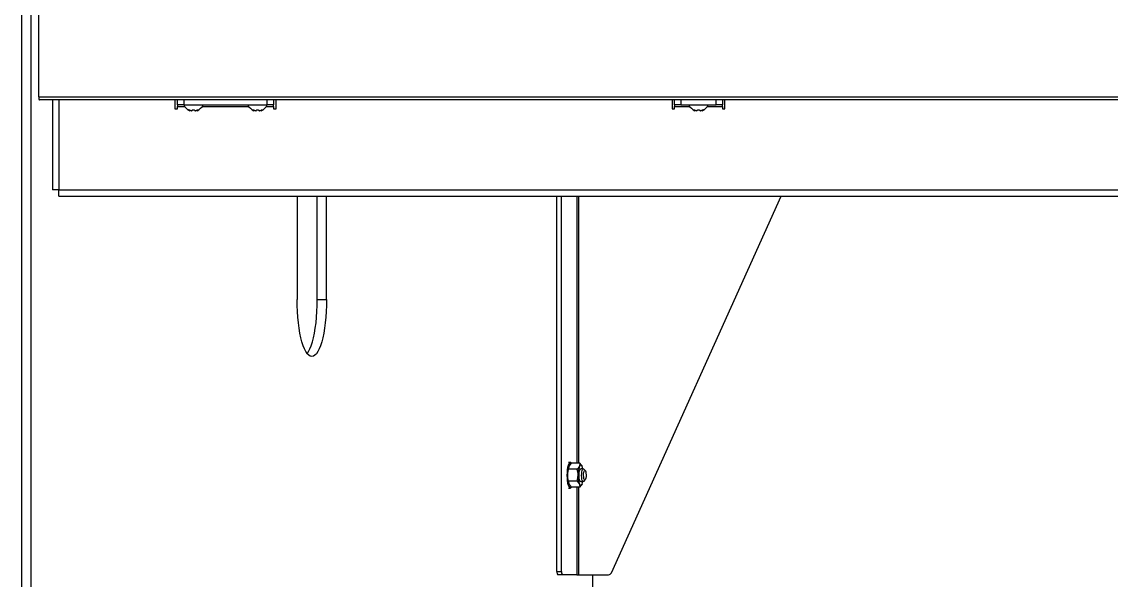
# Model space of a CAD drawing. Header units: millimetres. Extents: x 11758 to 17968, y 3782 to 8272.
# Drawn here: x 14891 to 15571, y 6735 to 7083 of the extents above; entities that cross this region are included whole.
import ezdxf

# ---------------------------------------------------------------- set-up
doc = ezdxf.new("R2010")
doc.units = ezdxf.units.MM
doc.header["$LTSCALE"] = 0.1

msp = doc.modelspace()

# ---------------------------------------------------------------- linework, layer by layer
for p, q in [((14891.16, 6715.25), (14891.16, 7104.25)), ((14896.96, 6715.25), (14896.96, 7104.25)), ((14901.71, 7036.25), (14901.71, 7102.25)), ((14901.71, 7036.25), (16198.71, 7036.25)), ((16198.18, 7034.25), (14902.25, 7034.25)), ((14910.27, 7034.25), (14910.27, 6978.25)), ((14914.27, 7034.25), (14914.27, 6978.25)), ((14986.71, 7034.25), (14986.71, 7028.75)), ((14988.21, 7031.25), (14988.21, 7034.25)), ((14992.21, 7034.25), (14992.21, 7031.25)), ((15044.21, 7031.25), (15044.21, 7034.25)), ((15048.21, 7034.25), (15048.21, 7031.25)), ((15049.71, 7028.75), (15049.71, 7034.25)), ((15296.71, 7034.25), (15296.71, 7028.75)), ((15298.21, 7031.25), (15298.21, 7034.25)), ((15302.21, 7034.25), (15302.21, 7031.25)), ((15324.21, 7031.25), (15324.21, 7034.25)), ((15328.21, 7034.25), (15328.21, 7031.25)), ((15329.71, 7028.75), (15329.71, 7034.25)), ((14986.71, 7028.75), (14988.21, 7028.75)), ((14992.21, 7031.25), (14988.21, 7031.25)), ((14988.21, 7031.25), (14988.21, 7030.25)), ((14988.21, 7028.75), (14988.21, 7030.25)), ((14988.21, 7030.25), (14992.75, 7030.25)), ((14992.21, 7031.25), (15044.21, 7031.25)), ((14995.59, 7027.77), (14995.59, 7028.09)), ((14995.59, 7027.77), (14995.59, 7028.09)), ((14995.59, 7027.77), (14995.59, 7027.77)), ((14995.96, 7027.57), (14995.96, 7027.95)), ((14996.34, 7027.77), (14996.34, 7027.77)), ((14997.46, 7027.77), (14997.46, 7027.77)), ((14998.96, 7027.77), (14998.96, 7027.77)), ((15000.09, 7027.77), (15000.09, 7027.77)), ((15000.46, 7027.95), (15000.46, 7027.57)), ((15000.84, 7027.77), (15000.84, 7028.09)), ((15000.84, 7027.77), (15000.84, 7028.09)), ((15000.84, 7027.77), (15000.84, 7027.77)), ((15003.68, 7030.25), (15032.75, 7030.25)), ((15035.59, 7027.77), (15035.59, 7028.09)), ((15035.59, 7027.77), (15035.59, 7028.09)), ((15035.59, 7027.77), (15035.59, 7027.77)), ((15035.96, 7027.57), (15035.96, 7027.95)), ((15036.34, 7027.77), (15036.34, 7027.77)), ((15037.46, 7027.77), (15037.46, 7027.77)), ((15038.96, 7027.77), (15038.96, 7027.77)), ((15040.09, 7027.77), (15040.09, 7027.77)), ((15040.46, 7027.95), (15040.46, 7027.57)), ((15040.84, 7027.77), (15040.84, 7028.09)), ((15040.84, 7027.77), (15040.84, 7028.09)), ((15040.84, 7027.77), (15040.84, 7027.77)), ((15043.68, 7030.25), (15048.21, 7030.25)), ((15048.21, 7031.25), (15044.21, 7031.25)), ((15048.21, 7030.25), (15048.21, 7031.25)), ((15048.21, 7030.25), (15048.21, 7028.75)), ((15048.21, 7028.75), (15049.71, 7028.75)), ((15296.71, 7028.75), (15298.21, 7028.75)), ((15302.21, 7031.25), (15298.21, 7031.25)), ((15298.21, 7031.25), (15298.21, 7030.25)), ((15298.21, 7028.75), (15298.21, 7030.25)), ((15298.21, 7030.25), (15307.75, 7030.25)), ((15302.21, 7031.25), (15324.21, 7031.25)), ((15310.59, 7027.77), (15310.59, 7028.09)), ((15310.59, 7027.77), (15310.59, 7028.09)), ((15310.59, 7027.77), (15310.59, 7027.77)), ((15310.96, 7027.57), (15310.96, 7027.95)), ((15311.34, 7027.77), (15311.34, 7027.77)), ((15312.46, 7027.77), (15312.46, 7027.77)), ((15313.96, 7027.77), (15313.96, 7027.77)), ((15315.09, 7027.77), (15315.09, 7027.77)), ((15315.46, 7027.95), (15315.46, 7027.57)), ((15315.84, 7027.77), (15315.84, 7028.09)), ((15315.84, 7027.77), (15315.84, 7028.09)), ((15315.84, 7027.77), (15315.84, 7027.77)), ((15318.68, 7030.25), (15328.21, 7030.25)), ((15328.21, 7031.25), (15324.21, 7031.25)), ((15328.21, 7030.25), (15328.21, 7031.25)), ((15328.21, 7030.25), (15328.21, 7028.75)), ((15328.21, 7028.75), (15329.71, 7028.75)), ((14914.27, 6978.25), (14910.27, 6978.25)), ((14914.27, 6978.25), (16186.15, 6978.25)), ((14914.27, 6974.25), (14914.27, 6978.25)), ((14914.27, 6974.25), (16186.15, 6974.25)), ((15062.86, 6974.25), (15062.86, 6909.75)), ((15075.44, 6909.75), (15075.44, 6974.25)), ((15081.24, 6909.75), (15081.24, 6974.25)), ((15224.93, 6740.25), (15224.93, 6974.25)), ((15227.83, 6740.25), (15227.83, 6974.25)), ((15237.39, 6974.25), (15237.39, 6807.76)), ((15238.36, 6974.25), (15238.36, 6807.76)), ((15258.89, 6739.43), (15364.82, 6974.25)), ((15075.44, 6909.75), (15081.24, 6909.75)), ((15233.23, 6808.25), (15232.06, 6808.25)), ((15233.79, 6807.76), (15232.39, 6805.88)), ((15239.24, 6807.76), (15233.79, 6807.76)), ((15239.24, 6807.76), (15238.96, 6805.88)), ((15237.56, 6804), (15232.11, 6804)), ((15241.35, 6804.25), (15239.8, 6804.25)), ((15242.52, 6803.14), (15241.63, 6804.1)), ((15232.11, 6796.5), (15232.39, 6794.62)), ((15237.56, 6796.5), (15232.11, 6796.5)), ((15237.56, 6796.5), (15238.96, 6794.62)), ((15239.24, 6792.74), (15240.64, 6794.62)), ((15239.8, 6796.25), (15241.35, 6796.25)), ((15241.63, 6796.4), (15242.52, 6797.36)), ((15232.06, 6792.25), (15233.23, 6792.25)), ((15239.24, 6792.74), (15233.79, 6792.74)), ((15237.39, 6792.74), (15237.39, 6738.25)), ((15238.36, 6792.74), (15238.36, 6738.25)), ((15224.93, 6740.25), (15227.83, 6740.25)), ((15228.35, 6738.25), (15225.45, 6738.25)), ((15237.39, 6738.25), (15228.35, 6738.25)), ((15237.39, 6738.25), (15238.36, 6738.25)), ((15238.36, 6738.25), (15257.06, 6738.25)), ((15247.14, 6738.25), (15247.14, 6715.25))]:
    msp.add_line(p, q)
at = {"flags": 128}
for points in [[(14995.59, 7027.77), (14995.38, 7027.9), (14995.24, 7028.02), (14995.21, 7028.1), (14995.27, 7028.14), (14995.4, 7028.13), (14995.57, 7028.09), (14995.78, 7028.03), (14996.02, 7027.93), (14996.26, 7027.81), (14996.34, 7027.77)], [(14996.34, 7027.77), (14996.57, 7027.67), (14996.84, 7027.59), (14997.07, 7027.57), (14997.25, 7027.58), (14997.38, 7027.63), (14997.45, 7027.71), (14997.46, 7027.77)], [(14997.46, 7027.77), (14997.51, 7027.9), (14997.66, 7028.02), (14997.88, 7028.1), (14998.13, 7028.14), (14998.36, 7028.13), (14998.57, 7028.09), (14998.75, 7028.03), (14998.89, 7027.93), (14998.96, 7027.81), (14998.96, 7027.77)], [(14998.96, 7027.77), (14999, 7027.67), (14999.14, 7027.59), (14999.32, 7027.57), (14999.53, 7027.58), (14999.75, 7027.63), (14999.96, 7027.71), (15000.09, 7027.77)], [(15000.09, 7027.77), (15000.35, 7027.9), (15000.63, 7028.02), (15000.88, 7028.1), (15001.07, 7028.14), (15001.18, 7028.13), (15001.21, 7028.09), (15001.19, 7028.03), (15001.08, 7027.93), (15000.91, 7027.81), (15000.84, 7027.77)], [(15000.84, 7027.77), (15000.64, 7027.67), (15000.51, 7027.59), (15000.46, 7027.57), (15000.47, 7027.57)], [(15035.59, 7027.77), (15035.38, 7027.9), (15035.24, 7028.02), (15035.21, 7028.1), (15035.27, 7028.14), (15035.4, 7028.13), (15035.57, 7028.09), (15035.78, 7028.03), (15036.02, 7027.93), (15036.26, 7027.81), (15036.34, 7027.77)], [(15036.34, 7027.77), (15036.57, 7027.67), (15036.84, 7027.59), (15037.07, 7027.57), (15037.25, 7027.58), (15037.38, 7027.63), (15037.45, 7027.71), (15037.46, 7027.77)], [(15037.46, 7027.77), (15037.51, 7027.9), (15037.66, 7028.02), (15037.88, 7028.1), (15038.13, 7028.14), (15038.36, 7028.13), (15038.57, 7028.09), (15038.75, 7028.03), (15038.89, 7027.93), (15038.96, 7027.81), (15038.96, 7027.77)], [(15038.96, 7027.77), (15039, 7027.67), (15039.14, 7027.59), (15039.32, 7027.57), (15039.53, 7027.58), (15039.75, 7027.63), (15039.96, 7027.71), (15040.09, 7027.77)], [(15040.09, 7027.77), (15040.35, 7027.9), (15040.63, 7028.02), (15040.88, 7028.1), (15041.07, 7028.14), (15041.18, 7028.13), (15041.21, 7028.09), (15041.19, 7028.03), (15041.08, 7027.93), (15040.91, 7027.81), (15040.84, 7027.77)], [(15040.84, 7027.77), (15040.64, 7027.67), (15040.51, 7027.59), (15040.46, 7027.57), (15040.47, 7027.57)], [(15310.59, 7027.77), (15310.38, 7027.9), (15310.24, 7028.02), (15310.21, 7028.1), (15310.27, 7028.14), (15310.4, 7028.13), (15310.57, 7028.09), (15310.78, 7028.03), (15311.02, 7027.93), (15311.26, 7027.81), (15311.34, 7027.77)], [(15311.34, 7027.77), (15311.57, 7027.67), (15311.84, 7027.59), (15312.07, 7027.57), (15312.25, 7027.58), (15312.38, 7027.63), (15312.45, 7027.71), (15312.46, 7027.77)], [(15312.46, 7027.77), (15312.51, 7027.9), (15312.66, 7028.02), (15312.88, 7028.1), (15313.13, 7028.14), (15313.36, 7028.13), (15313.57, 7028.09), (15313.75, 7028.03), (15313.89, 7027.93), (15313.96, 7027.81), (15313.96, 7027.77)], [(15313.96, 7027.77), (15314, 7027.67), (15314.14, 7027.59), (15314.32, 7027.57), (15314.53, 7027.58), (15314.75, 7027.63), (15314.96, 7027.71), (15315.09, 7027.77)], [(15315.09, 7027.77), (15315.35, 7027.9), (15315.63, 7028.02), (15315.88, 7028.1), (15316.07, 7028.14), (15316.18, 7028.13), (15316.21, 7028.09), (15316.19, 7028.03), (15316.08, 7027.93), (15315.91, 7027.81), (15315.84, 7027.77)], [(15315.84, 7027.77), (15315.64, 7027.67), (15315.51, 7027.59), (15315.46, 7027.57), (15315.47, 7027.57)], [(15072.05, 6874.25), (15071.09, 6874.44), (15070.14, 6875.03), (15069.21, 6875.99), (15068.31, 6877.32), (15067.46, 6879.01), (15066.65, 6881.03), (15065.9, 6883.37), (15065.22, 6886), (15064.62, 6888.88), (15064.09, 6892), (15063.66, 6895.31), (15063.31, 6898.78), (15063.06, 6902.37), (15062.91, 6906.04), (15062.86, 6909.75)], [(15069.15, 6876.06), (15069.99, 6877.32), (15070.85, 6879.01), (15071.66, 6881.03), (15072.4, 6883.37), (15073.08, 6886), (15073.69, 6888.88), (15074.21, 6892), (15074.65, 6895.31), (15074.99, 6898.78), (15075.24, 6902.37), (15075.39, 6906.04), (15075.44, 6909.75)], [(15081.24, 6909.75), (15081.19, 6906.04), (15081.04, 6902.37), (15080.79, 6898.78), (15080.44, 6895.31), (15080.01, 6892), (15079.48, 6888.88), (15078.88, 6886), (15078.2, 6883.37), (15077.45, 6881.03), (15076.64, 6879.01), (15075.79, 6877.32), (15074.89, 6875.99), (15073.96, 6875.03), (15073.01, 6874.44), (15072.05, 6874.25)], [(15233.95, 6807.76), (15233.57, 6808.14), (15233.12, 6808.24), (15232.68, 6807.96), (15232.26, 6807.32), (15231.89, 6806.35), (15231.59, 6805.09), (15231.35, 6803.61), (15231.21, 6801.97), (15231.16, 6800.25)], [(15240.64, 6805.88), (15240.58, 6806.01), (15239.24, 6807.76)], [(15231.55, 6800.25), (15231.6, 6801.27), (15232.11, 6804)], [(15232.39, 6805.88), (15232.34, 6805.75), (15232.11, 6804)], [(15238.96, 6805.88), (15238.9, 6805.75), (15237.56, 6804)], [(15238.12, 6800.25), (15238.08, 6801.27), (15237.56, 6804)], [(15239.8, 6796.25), (15239.57, 6796.35), (15239.28, 6796.79), (15239.04, 6797.53), (15238.87, 6798.51), (15238.78, 6799.65), (15238.78, 6800.85), (15238.87, 6801.99), (15239.04, 6802.97), (15239.28, 6803.71), (15239.57, 6804.15), (15239.8, 6804.25)], [(15238.96, 6805.88), (15239.16, 6806.25), (15239.37, 6806.53), (15239.58, 6806.69), (15239.8, 6806.75), (15240.02, 6806.69), (15240.24, 6806.53), (15240.45, 6806.25), (15240.64, 6805.88)], [(15241.63, 6796.4), (15241.62, 6796.39), (15241.31, 6796.25), (15241.01, 6796.47), (15240.73, 6797.03), (15240.51, 6797.87), (15240.37, 6798.93), (15240.31, 6800.1), (15240.35, 6801.28), (15240.47, 6802.38), (15240.67, 6803.28), (15240.93, 6803.92), (15241.23, 6804.22), (15241.54, 6804.18), (15241.63, 6804.1)], [(15242.86, 6802.37), (15243.02, 6801.52), (15243.09, 6800.51), (15243.06, 6799.47), (15242.95, 6798.53), (15242.76, 6797.79), (15242.51, 6797.35), (15242.25, 6797.26), (15241.99, 6797.53), (15241.76, 6798.13), (15241.61, 6798.98), (15241.54, 6799.99), (15241.56, 6801.03), (15241.68, 6801.97), (15241.87, 6802.71), (15242.11, 6803.15), (15242.38, 6803.24), (15242.64, 6802.97), (15242.86, 6802.37)], [(15231.16, 6800.25), (15231.21, 6798.53), (15231.35, 6796.89), (15231.59, 6795.41), (15231.89, 6794.15), (15232.26, 6793.18), (15232.68, 6792.54), (15233.12, 6792.26), (15233.57, 6792.36), (15233.95, 6792.74)], [(15232.11, 6796.5), (15231.87, 6797.45), (15231.55, 6800.25)], [(15232.39, 6794.62), (15232.46, 6794.49), (15233.79, 6792.74)], [(15237.56, 6796.5), (15237.8, 6797.45), (15238.12, 6800.25)], [(15240.64, 6794.62), (15240.45, 6794.24), (15240.24, 6793.97), (15240.02, 6793.81), (15239.8, 6793.75), (15239.58, 6793.81), (15239.37, 6793.97), (15239.16, 6794.24), (15238.96, 6794.62)], [(15238.96, 6794.62), (15239.02, 6794.49), (15239.24, 6792.74)]]:
    msp.add_lwpolyline(points, dxfattribs=at)
for centre, radius, start, end in [((14998.63, 7034.04), 7, 203.46499, 247.57144), ((15097.79, 7212.71), 211.3, 241.07466, 241.19), ((14997.79, 7034.04), 7, 292.48639, 336.53501), ((15038.63, 7034.04), 7, 203.46499, 247.57144), ((15137.79, 7212.71), 211.3, 241.07466, 241.19), ((15037.79, 7034.04), 7, 292.48639, 336.53501), ((15313.63, 7034.04), 7, 203.46499, 247.57144), ((15412.79, 7212.71), 211.3, 241.07466, 241.19), ((15312.79, 7034.04), 7, 292.48639, 336.53501), ((15246.98, 6800.82), 15.44, 160.8784, 182.12404), ((15253.55, 6800.82), 15.44, 160.8784, 182.12404), ((15233.29, 6802.8), 7.97, 10.4544, 22.69494), ((15246.98, 6799.68), 15.44, 177.87596, 199.1216), ((15253.55, 6799.68), 15.44, 177.87596, 199.1216), ((15233.29, 6797.7), 7.97, 337.30506, 349.5456), ((15227.25, 6739.78), 2.37, 168.63095, 220.39069), ((15230.15, 6739.78), 2.37, 168.63095, 220.39069), ((15257.06, 6740.25), 2, 270, 335.71854)]:
    msp.add_arc(centre, radius, start, end)
msp.add_ellipse((14902.25, 7036.25), major_axis=(0, 2), ratio=0.267949, start_param=1.570796, end_param=3.141593)

doc.saveas('drawing.dxf')
